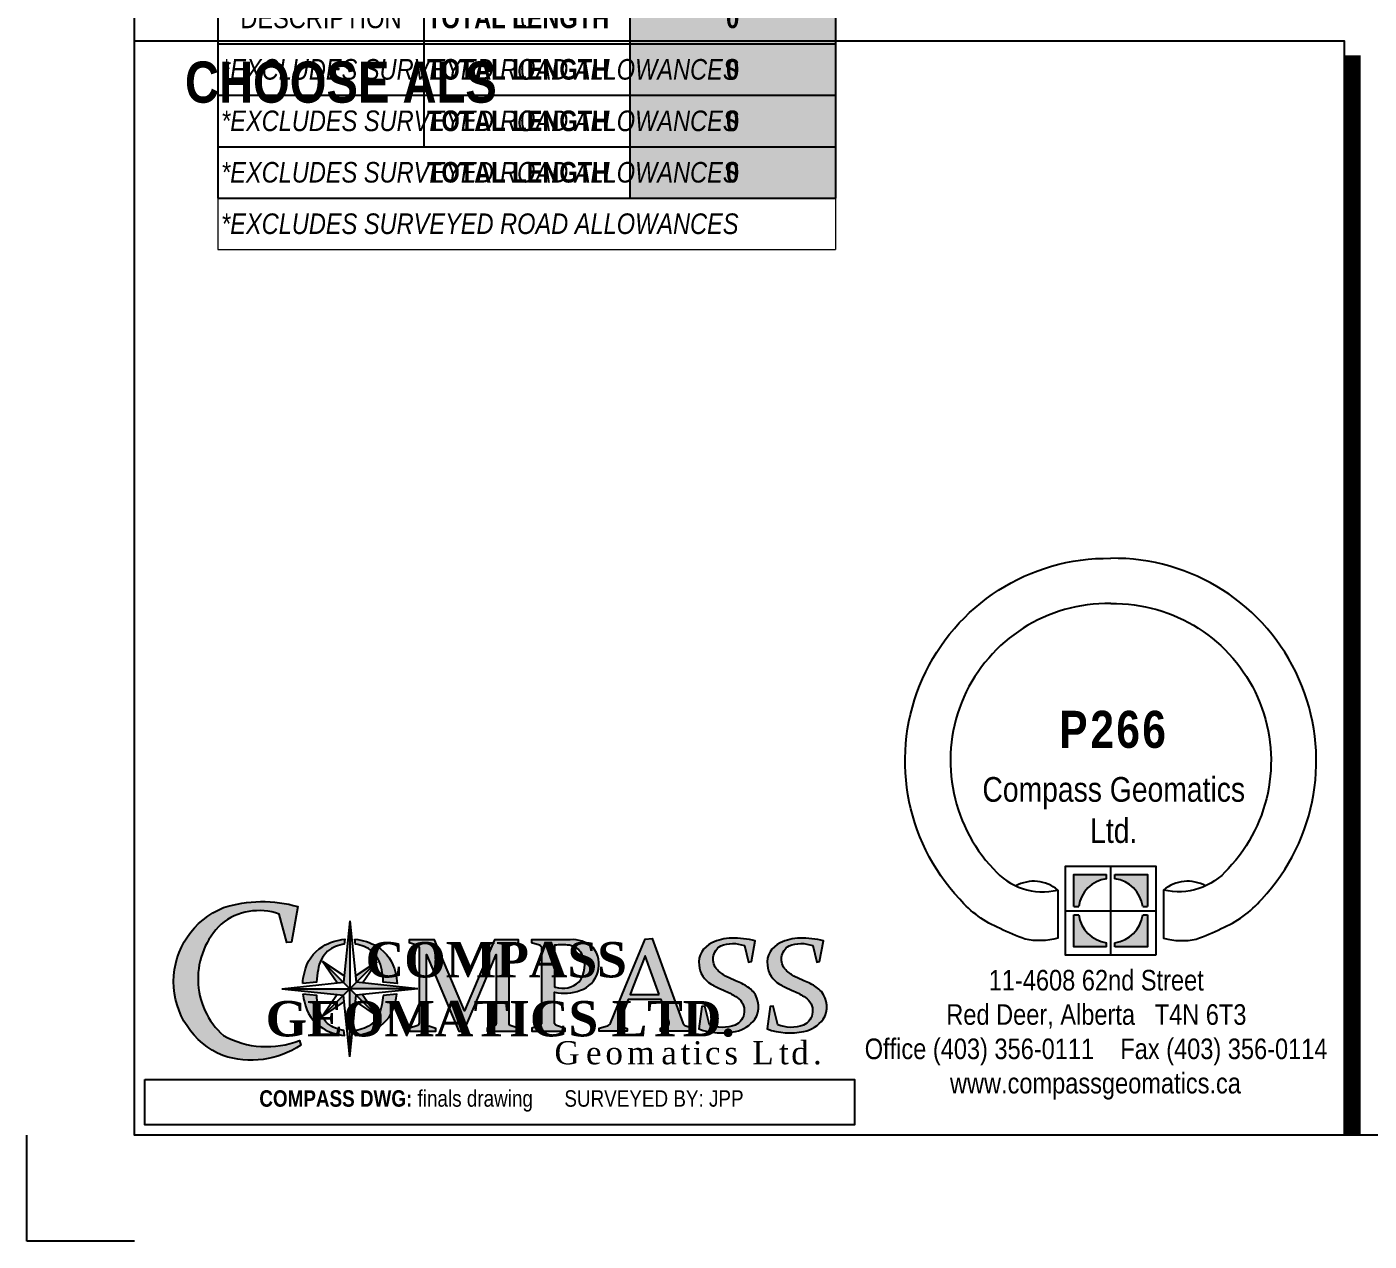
# Paper-space layout '1 of 5' of a CAD drawing. Extents: x -1122 to -42, y -10 to 1768.
# Drawn here: x -1122 to -470, y -10 to 580 of the extents above; entities that cross this region are included whole.
import ezdxf

# ---------------------------------------------------------------- set-up
doc = ezdxf.new("R2010")
doc.units = 0
doc.header["$LTSCALE"] = 5
doc.layers.get('Defpoints').update_dxf_attribs({"color": 9})
for name, color, linetype in [('CG-BORDER', 2, 'Continuous'), ('CG-LOGO', 7, 'Continuous'), ('CG-LOGO-T', 7, 'Continuous'), ('CG-NOTES', 7, 'Continuous'), ('S-1', 1, 'Continuous'), ('S-2', 2, 'Continuous')]:
    doc.layers.add(name, color=color, linetype=linetype)
doc.styles.add('100L', font='ARIALN.TTF', dxfattribs={"height": 11})
doc.styles.add('80', font='ARIALN.TTF', dxfattribs={"height": 10})
doc.styles.add('80CG', font='ARIALN.TTF', dxfattribs={"height": 10})
doc.styles.add('80L', font='ARIALN.TTF', dxfattribs={"height": 10})
doc.styles.add('BOLD', font='ARIALNB.TTF')

# ---------------------------------------------------------------- blocks, each defined once
blk = doc.blocks.new('*U363')
at = {"insert": (0, 0), "char_height": 20, "attachment_point": 1, "style": '80'}
blk.add_mtext_dynamic_manual_height_columns('{\\fArial Narrow|b1|i0|c0|p34;\\C2;CHOOSE ALS}', width=150.5547066848567, gutter_width=45, heights=[0], dxfattribs=at)
blk = doc.blocks.new('c_logo')
h = blk.add_hatch(color=256)
edge = h.paths.add_edge_path()
edge.add_arc((-141.8089468730341, -18.9137527942151), 62.9708570119018, 74.16606331242139, 107.5113401744521, ccw=False)
edge.add_line((-124.6273404999539, 41.66777273340642), (-127.7623322710215, 24.44524445400219))
edge.add_line((-127.7623322710214, 24.44524445400219), (-129.9305948524207, 24.25952652479239))
edge.add_line((-129.9305948524208, 24.25952652479282), (-133.7095658091392, 38.0026547924912))
edge.add_arc((-143.4949280717064, 10.54769984391072), 29.14666131546176, 70.38316173537258, 129.1598241253034)
edge.add_arc((-136.2077340152801, 6.598786887816459), 36.94546430244097, 134.0613010289029, 228.3205995268508)
edge.add_arc((-139.8395432490961, 16.82426458950146), 43.22716975444176, 241.0324741524257, 291.7343780988957)
edge.add_line((-123.8323415794838, -23.32990953583248), (-123.2532579984159, -25.71692193012922))
edge.add_arc((-147.2643032922891, 10.44430850187694), 43.40696813256002, 251.5178702026953, 303.5841475956417, ccw=False)
edge.add_arc((-146.142104267862, 5.152480626673252), 38.84072533910528, 112.1025592446124, 247.4698342886455, ccw=False)
at = {"linetype": 'Continuous'}
for points in [[(-99.39700652040665, 34.71345421383603), (-102.5353322334894, 4.854279603506199), (-99.39700652040626, 1.715953890422667)], [(-112.6715253228368, 14.99047269285455), (-105.6161651084483, 4.530471020202356), (-102.5353322334894, 4.854279603506199)], [(-86.12248771797567, 14.99047269285455), (-96.58248939062828, 7.935112478464247), (-96.25868080732401, 4.854279603506199)], [(-99.39700652040665, 1.71595389042352), (-132.3945068438201, 1.71595389042352), (-102.5353322334894, -1.422371822659158)], [(-96.25868080732401, 4.854279603506199), (-99.39700652040665, 1.71595389042352), (-66.39950619699334, 1.71595389042352)], [(-96.25868080732401, -1.422371822659158), (-99.39700652040665, 1.71595389042352), (-99.39700652040665, -31.28154643298961)], [(-102.2115236501855, -4.503204697617206), (-102.5353322334894, -1.422371822659158), (-112.6715253228377, -11.55856491200666)], [(-93.1778479323659, -1.098563239355314), (-96.25868080732442, -1.422371822659158), (-86.12248771797522, -11.55856491200921)]]:
    blk.add_hatch(color=14, dxfattribs=at).paths.add_polyline_path(points)
h = blk.add_hatch(color=256)
edge = h.paths.add_edge_path()
edge.add_arc((103.2767795989069, 50.79210388957449), 54.14188244395035, 243.1997032005055, 248.1344618700525)
edge.add_arc((69.87811550702122, -30.22056499854552), 33.49157174677647, 55.76473136307402, 66.723874593412, ccw=False)
edge.add_arc((84.54215770040594, -9.000821173706015), 7.700827927235223, -65.64780493678592, 57.14280774353489, ccw=False)
edge.add_arc((81.8276175667383, 0.6693944768710481), 17.69491736939631, 248.3428280516119, 289.44247052672847, ccw=False)
edge.add_line((75.29727051062581, -15.77641556813688), (73.08045851975169, -6.701136834603716))
edge.add_line((73.08045851975169, -6.701136834604143), (71.65025677699634, -6.879784547923008))
edge.add_line((71.65025677699634, -6.879784547923008), (70.14854328950821, -17.81299376212899))
edge.add_arc((81.23663443062458, 14.19038004987953), 33.86977561934618, 250.8905218201523, 281.4155414774213)
edge.add_arc((84.63175870726917, -3.128665093898064), 16.22167760136036, 281.7683286632087, 321.9947523172481)
edge.add_arc((87.27099664244282, -6.993338573668098), 11.84788654995973, 328.8789264098236, 398.3500034312464)
edge.add_arc((79.65961411014338, -17.5851383581255), 24.65074191265206, 46.70964202867931, 54.43017768423636)
edge.add_arc((79.65961411019282, -17.58513835807008), 24.65074191257824, 54.4301776842549, 70.30909194098133)
edge.add_arc((139.3547082119348, 119.5594075825985), 124.9883619642713, 243.6165751633001, 245.7228211776466, ccw=False)
edge.add_arc((89.49043782709612, 20.56901031969033), 14.16668255559051, 223.2297265209252, 246.37375808542248, ccw=False)
edge.add_arc((84.70702603746294, 16.09491403024122), 7.617021026083272, 121.27226692783799, 223.3530360130308, ccw=False)
edge.add_arc((86.60919235381033, 7.459770820680375), 16.23825572627472, 69.6826362373834, 111.1396533806963, ccw=False)
edge.add_line((92.24743735401137, 22.6877431856937), (94.27447698024298, 14.72671322018698))
edge.add_line((94.27447698024298, 14.72671322018698), (95.64154966584387, 14.9151403681094))
edge.add_line((95.64154966584387, 14.9151403681094), (97.57430694742015, 24.94886394015168))
edge.add_arc((87.24880380100772, -14.39743155427862), 40.67858139563823, 75.2956461111515, 91.68432224983955)
edge.add_arc((85.9634589457956, 5.555505087902191), 20.70826340517532, 89.7518440063165, 117.2210048192214)
edge.add_arc((80.52369494034383, 14.40760681878544), 10.3782342852511, 112.8656776775466, 186.9967471490949)
edge.add_arc((81.92974400426624, 14.16931069093635), 11.75186255713215, 185.0081504046308, 240.0685385104642)
edge.add_arc((103.2767795991806, 50.79210389017475), 54.14188244460953, 239.8289642661028, 243.1997032005333)
h = blk.add_hatch(color=256)
edge = h.paths.add_edge_path()
edge.add_arc((136.4648169051394, 50.79210389035894), 54.14188244481046, 243.1997032005447, 248.1344618700134)
edge.add_arc((103.0661528128989, -30.22056499854552), 33.49157174677647, 55.76473136307402, 66.723874593412, ccw=False)
edge.add_arc((117.7301950062845, -9.000821173706868), 7.700827927235477, -65.64780493677767, 57.1428077435437, ccw=False)
edge.add_arc((115.0156548726169, 0.6693944768736059), 17.69491736939901, 248.3428280516124, 289.4424705267283, ccw=False)
edge.add_line((108.4853078165035, -15.77641556813688), (106.2684958256294, -6.701136834603716))
edge.add_line((106.2684958256294, -6.701136834604143), (104.8382940828741, -6.879784547923008))
edge.add_line((104.8382940828741, -6.879784547923008), (103.3365805953876, -17.81299376212899))
edge.add_arc((114.4246717365031, 14.19038004987612), 33.86977561934268, 250.8905218201519, 281.4155414774211)
edge.add_arc((117.8197960131477, -3.128665093895506), 16.22167760136268, 281.7683286632039, 321.9947523172428)
edge.add_arc((120.4590339483205, -6.993338573668949), 11.84788654996053, 328.8789264098331, 398.3500034312512)
edge.add_arc((112.8476514163681, -17.58513835770344), 24.65074191210689, 46.70964202859376, 54.43017768432181)
edge.add_arc((112.8476514160714, -17.58513835806411), 24.65074191257289, 54.43017768424846, 70.3090919409748)
edge.add_arc((172.5427455178142, 119.5594075825985), 124.9883619642713, 243.6165751633001, 245.7228211776466, ccw=False)
edge.add_arc((122.6784751329755, 20.56901031969033), 14.16668255559051, 223.2297265209252, 246.37375808542248, ccw=False)
edge.add_arc((117.8950633433423, 16.09491403024122), 7.617021026083272, 121.27226692783799, 223.3530360130308, ccw=False)
edge.add_arc((119.7972296596889, 7.459770820682081), 16.23825572627243, 69.68263623738358, 111.13965338069619, ccw=False)
edge.add_line((125.4354746598891, 22.6877431856937), (127.4625142861224, 14.72671322018698))
edge.add_line((127.4625142861224, 14.72671322018698), (128.8295869717233, 14.9151403681094))
edge.add_line((128.8295869717233, 14.9151403681094), (130.7623442532996, 24.94886394015168))
edge.add_arc((120.4368411068872, -14.39743155427862), 40.67858139563823, 75.2956461111515, 91.68432224983955)
edge.add_arc((119.1514962516742, 5.555505087898779), 20.70826340517873, 89.75184400631422, 117.2210048192192)
edge.add_arc((113.7117322462215, 14.40760681878544), 10.3782342852511, 112.8656776775466, 186.9967471490949)
edge.add_arc((115.117781310144, 14.16931069093635), 11.75186255713215, 185.0081504046308, 240.0685385104642)
edge.add_arc((136.4648169050584, 50.79210389017475), 54.14188244460953, 239.8289642661028, 243.1997032005333)
h = blk.add_hatch(color=256)
edge = h.paths.add_edge_path()
edge.add_arc((-89.03258730196795, 1.761478918800776), 33.35754330323901, 166.6682479576001, 175.6600605426517, ccw=False)
edge.add_arc((-102.282851818293, 5.613525035215332), 19.58837538490235, 121.65313960918729, 168.6953159440978, ccw=False)
edge.add_arc((-99.63140272901852, 0.8843975218451305), 25.00642618681784, 95.07361844220702, 121.13826820860791, ccw=False)
edge.add_line((-101.8428626652736, 25.79284579922898), (-102.1014743410904, 23.33232006338946))
edge.add_arc((-99.88857556712072, 6.395869178267901), 17.0804065984382, 97.44403620958587, 127.0912041308551)
edge.add_arc((-98.65365477405885, 8.369213005512393), 16.39600299650218, 134.7147770179336, 171.0441872735511)
edge.add_arc((-73.7978188470762, 3.176543310063095), 41.77617592153, 169.3158574498322, 177.503436806794)
edge.add_line((-115.5343423360638, 4.996291006809486), (-122.2944820347567, 4.28577169348955))
h = blk.add_hatch(color=256)
edge = h.paths.add_edge_path()
edge.add_arc((-99.09630943821298, 0.8843975218451305), 25.00642618681791, 58.86173179139212, 85.0802867408845, ccw=False)
edge.add_arc((-96.4448603489384, 5.613525035215332), 19.58837538490228, 11.304684055902214, 58.346860390812594, ccw=False)
edge.add_arc((-109.6951248652656, 1.76147891879907), 33.35754330324143, 4.327839473354686, 13.331752042401888, ccw=False)
edge.add_line((-76.43269778254148, 4.278747238641358), (-83.19306519072467, 4.989290485193009))
edge.add_arc((-124.9298933201556, 3.176543310064801), 41.77617592152969, 2.486952932341365, 10.68414255016545)
edge.add_arc((-100.074057393173, 8.369213005512393), 16.39600299650216, 8.955812726448892, 45.28522298206638)
edge.add_arc((-98.83913660011068, 6.395869178270459), 17.08040659843566, 52.90879586913996, 82.78327462733122)
edge.add_line((-96.69344742814769, 23.34096603680763), (-96.95176528245213, 25.79869624769216))
h = blk.add_hatch(color=256)
edge = h.paths.add_edge_path()
edge.add_line((-48.59432778723555, 2.465953890423691), (-58.3451783960329, 25.55588327584942))
edge.add_line((-58.3451783960329, 25.55588327584985), (-70.58449483210575, 25.55588327584985))
edge.add_line((-70.58449483210575, 25.55588327584985), (-70.58449483210575, 24.22734889456294))
edge.add_line((-70.58449483210575, 24.22734889456251), (-66.79581749715771, 23.04118853763398))
edge.add_arc((-67.24398675071483, 21.60970527885468), 1.499999999999768, -1.6427748050773516e-11, 72.615688045343, ccw=False)
edge.add_line((-65.7439867507149, 21.60970527885468), (-65.7439867507149, 2.465953890424117))
edge.add_line((-65.7439867507149, 2.465953890423691), (-65.7439867507149, -14.89141098138461))
edge.add_arc((-67.24398675071483, -14.89141098138418), 1.499999999999914, -73.4239949790367, 0, ccw=False)
edge.add_line((-66.81605624303097, -16.32907418276147), (-70.46272702796341, -17.41453124868471))
edge.add_line((-70.46272702796341, -17.41453124868428), (-70.46272702796341, -18.8858520004284))
edge.add_line((-70.46272702796341, -18.88585200042882), (-57.59664376603154, -18.88585200042882))
edge.add_line((-57.59664376603154, -18.88585200042882), (-57.59664376603154, -17.50490818183223))
edge.add_line((-57.59664376603154, -17.50490818183181), (-61.07786582783007, -16.40491532212564))
edge.add_arc((-60.62592236233695, -14.97461916258487), 1.500000000000069, 180, 252.4645608912655, ccw=False)
edge.add_line((-62.12592236233684, -14.97461916258487), (-62.12592236233684, 2.465953890423693))
edge.add_line((-62.12592236233684, 2.465953890423691), (-62.12592236233684, 18.40336857929315))
edge.add_line((-62.12592236233684, 18.40336857929315), (-46.37872742198021, -18.88585200042882))
edge.add_line((-46.37872742198021, -18.88585200042882), (-44.060751084324, -18.88585200042882))
edge.add_line((-44.060751084324, -18.88585200042882), (-35.02860911452456, 2.465953890423691))
edge.add_line((-35.02860911452456, 2.465953890423691), (-28.32454957899327, 18.31421871642035))
edge.add_line((-28.32454957899324, 18.31421871642078), (-28.32454957899324, 2.465953890424117))
edge.add_line((-28.32454957899324, 2.465953890423691), (-28.32454957899324, -15.00522111560727))
edge.add_arc((-29.82454957899319, -15.00522111560684), 1.499999999999914, -73.4239949790367, 0, ccw=False)
edge.add_line((-29.39661907130938, -16.44288431698413), (-32.66093655593278, -17.41453124868471))
edge.add_line((-32.66093655593278, -17.41453124868428), (-32.66093655593278, -18.8858520004284))
edge.add_line((-32.66093655593278, -18.88585200042882), (-17.25283311256658, -18.88585200042882))
edge.add_line((-17.25283311256658, -18.88585200042882), (-17.25283311256615, -17.50490818183266))
edge.add_line((-17.25283311256612, -17.50490818183266), (-21.00098821903495, -16.32057010141153))
edge.add_arc((-20.54904475354147, -14.89027394187076), 1.499999999999791, 179.9999999999837, 252.4645608912451, ccw=False)
edge.add_line((-22.04904475354135, -14.8902739418699), (-22.04904475354135, 2.465953890424117))
edge.add_line((-22.04904475354135, 2.465953890423691), (-22.04904475354135, 21.67159829839704))
edge.add_arc((-20.54904475354147, 21.67159829839704), 1.499999999999914, 107.38431195463659, 180, ccw=False)
edge.add_line((-20.99721400709808, 23.10308155717678), (-17.40622721117629, 24.22734889456208))
edge.add_line((-17.40622721117631, 24.22734889456251), (-17.40622721117631, 25.55588327584985))
edge.add_line((-17.40622721117631, 25.55588327584985), (-29.0744749244385, 25.55588327584985))
edge.add_line((-29.0744749244385, 25.55588327584985), (-38.84186983931795, 2.465953890424117))
edge.add_line((-38.84186983931795, 2.465953890423691), (-43.72223206513979, -9.071126380371908))
edge.add_line((-43.72223206513979, -9.07112638037148), (-48.59432778723555, 2.465953890424116))
h = blk.add_hatch(color=256)
h.paths.add_polyline_path([(7.558605911599328, 25.55588327580295), (-11.0900939240538, 25.55588327584985), (-11.0900939240538, 24.23823740247542), (-7.331067049742272, 23.04512976490088, -0.3268053015718586), (-6.284854817625614, 21.61541767440156), (-6.284854817625614, -14.87691821425102, -0.3318029921495306), (-7.356924309941746, -16.31458141562831), (-11.0522845844514, -17.41453124868428), (-11.0522845844514, -18.88585200042882), (5.268716431381562, -18.88585200042882), (5.268716431381562, -17.50490818183181), (1.048056534506827, -16.17126853822554, -0.3271622047264688), (0, -14.74097237868392), (0, 0, 0.1356933777422112), (12.60967397599177, 0.96595389042335, 0.5183064180288013), (18.75064309159302, 21.82977656885754, 0.2017979932081777)])
h.paths.add_polyline_path([(-2.9559e-12, 22.87025782613199, -0.0590895165284061), (7.310833558562876, 22.83251037596159, -0.2364589739569613), (13.29942082717241, 18.67631952347039, -0.297964476037825), (11.93665314891905, 5.05088252759009, -0.2699589374071311), (0.5050838495090489, 2.465953890423691, -0.0114553398463553), (0, 2.637759163995383)], flags=16)
h = blk.add_hatch(color=256)
h.paths.add_polyline_path([(47.38917094694261, 26.0747598103805), (44.09159214972521, 25.78730539760245), (34.3912354473689, 2.465953890423691), (27.14499143913247, -14.95528213296978, -0.2255406639426936), (25.70943089207037, -16.2476731878462), (21.78928763241675, -17.41453124868428), (21.78928763241675, -18.88585200042882), (34.65537089434906, -18.88585200042882), (35.29094081245194, -18.88585200042882), (35.29094081245194, -17.50490818183181), (32.38417490251368, -16.58643136851424, -0.4344595725520308), (31.44017973504208, -14.60717680162503), (35.78369310047083, -3.562117597796826), (51.75874954248133, -3.562117597796826), (55.68821559868059, -14.51736951929149, -0.4304407640583161), (54.70422347154215, -16.46146580931571), (51.50233184175465, -17.41453124868428), (51.50233184175465, -18.88585200042882), (67.82260334315129, -18.88585200042882), (67.82260334315129, -17.50490818183181), (63.85597222351737, -16.2515362821864, -0.2322908187213714), (62.42167012279868, -14.88135850157476), (56.05452719070274, 2.465953890423691)])
h.paths.add_polyline_path([(44.13845153114311, 17.6830804105603), (49.59658088884783, 2.465953890423691), (50.8649298477626, -1.070170908860745), (36.76366102545717, -1.070170908860745), (38.15425613627315, 2.465953890423691)], flags=16)
h = blk.add_hatch(color=256)
edge = h.paths.add_edge_path()
edge.add_arc((-89.03258730196625, 3.033451240814599), 33.35754330324121, 186.7163847331005, 193.3317520424035)
edge.add_arc((-102.282851818293, -0.818594875602514), 19.58837538490235, 191.3046840559022, 238.3468603908127)
edge.add_arc((-99.63140272901852, 3.910532637767687), 25.00642618681748, 238.8617317913916, 264.5935532892519)
edge.add_line((-101.9875164489492, -20.98464920080318), (-102.2467961657503, -18.51776747957444))
edge.add_arc((-99.88857556712117, -1.600939018655935), 17.08040659843774, 232.9087958691452, 262.0640601260245, ccw=False)
edge.add_arc((-98.65365477405885, -3.574282845900426), 16.39600299650218, 188.9558127264489, 225.2852229820664, ccw=False)
edge.add_arc((-73.7978188470762, 1.618386849547164), 41.77617592152969, 184.3813010995072, 190.6841425501655, ccw=False)
edge.add_line((-115.4519137933353, -1.573046814910128), (-122.1612059543069, -0.8678717931569224))
h = blk.add_hatch(color=256)
edge = h.paths.add_edge_path()
edge.add_arc((-124.9298933201556, 1.618386849547164), 41.77617592152969, 349.31585744983454, 355.62836183744616, ccw=False)
edge.add_arc((-100.074057393173, -3.574282845900426), 16.39600299650216, 314.7147770179336, 351.0441872735511, ccw=False)
edge.add_arc((-98.83913660011031, -1.600939018657641), 17.08040659843609, 277.7081575009974, 307.0912041308572, ccw=False)
edge.add_line((-96.54818819791672, -18.52700899920506), (-96.8071530843663, -20.99089530972989))
edge.add_arc((-99.09630943821298, 3.910532637767687), 25.00642618681787, 275.252365049833, 301.1382682086079)
edge.add_arc((-96.4448603489384, -0.818594875602514), 19.58837538490228, 301.6531396091874, 348.6953159440978)
edge.add_arc((-109.6951248652635, 3.033451240812894), 33.35754330323906, 346.6682479575994, 353.2958180056096)
edge.add_line((-76.56567606842867, -0.8608160388388341), (-83.27526073078387, -1.566021803725732))
at = {"color": 14, "linetype": 'Continuous'}
for p, q in [((-99.39700652040665, 34.71345421383603), (-102.5353322334894, 4.854279603506199)), ((-99.39700652040665, 34.71345421383603), (-99.39700652040665, 1.71595389042352)), ((-99.39700652040665, 34.71345421383603), (-96.25868080732401, 4.854279603506199)), ((-99.39700652040665, 1.71595389042352), (-112.6715253228373, 14.99047269285455)), ((-105.6161651084483, 4.530471020202356), (-112.6715253228373, 14.99047269285455)), ((-102.2115236501855, 7.935112478464247), (-112.6715253228377, 14.9904726928554)), ((-99.39700652040665, 1.71595389042352), (-86.12248771797567, 14.99047269285455)), ((-96.58248939062788, 7.9351124784651), (-86.12248771797567, 14.99047269285455)), ((-93.1778479323659, 4.530471020202356), (-86.12248771797476, 14.99047269285455)), ((-132.3945068438191, 1.71595389042352), (-102.5353322334894, 4.854279603506199)), ((-132.3945068438191, 1.71595389042352), (-102.5353322334894, -1.422371822659158)), ((-132.3945068438191, 1.71595389042352), (-99.39700652040665, 1.71595389042352)), ((-99.39700652040665, 1.71595389042352), (-112.6715253228377, -11.55856491200666)), ((-66.39950619699414, 1.71595389042352), (-99.39700652040665, 1.71595389042352)), ((-99.39700652040665, 1.71595389042352), (-86.12248771797647, -11.55856491200751)), ((-99.39700652040665, -31.28154643298876), (-99.39700652040665, 1.71595389042352)), ((-66.39950619699414, 1.71595389042352), (-96.25868080732401, 4.854279603506199)), ((-66.39950619699414, 1.71595389042352), (-96.25868080732401, -1.422371822659158)), ((-105.6161651084474, -1.098563239355314), (-112.6715253228385, -11.55856491200751)), ((-102.2115236501855, -4.503204697617206), (-112.6715253228377, -11.55856491200666)), ((-99.39700652040665, -31.28154643298876), (-102.5353322334894, -1.422371822659158)), ((-99.39700652040665, -31.28154643298876), (-96.25868080732401, -1.422371822659158)), ((-96.58248939062788, -4.503204697617206), (-86.12248771797567, -11.55856491200751)), ((-93.1778479323659, -1.098563239355314), (-86.12248771797647, -11.55856491200751))]:
    blk.add_line(p, q, dxfattribs=at)
at = {"flags": 128}
for points in [[(-160.7565349658962, 41.13887194672827, -0.1465316635519426), (-124.6273404999539, 41.66777273340642), (-127.7623322710214, 24.44524445400219), (-129.9305948524208, 24.25952652479282), (-133.7095658091392, 38.00265479249077, 0.262236253853619), (-161.9006295055909, 33.14765605105777, 0.4361583459313366), (-160.7750591626988, -20.99494188565586, 0.2249100134713672), (-123.8323415794838, -23.32990953583248), (-123.2532579984159, -25.71692193012945, -0.2311728149990325), (-161.0246969773236, -30.72383996382365, -0.6704991385389805)], [(78.86517045829282, 2.465953890423691, 0.0215352748419046), (83.1127374543313, 0.5451652866474888, -0.0478547634156371), (88.72021869835623, -2.531929687347087, -0.5937011507081261), (87.7175513872628, -16.0164911843583, -0.1812784818539605), (75.29727051062581, -15.77641556813688), (73.08045851975169, -6.701136834604143), (71.65025677699634, -6.879784547923008), (70.14854328950821, -17.81299376212899, 0.1339837407111155), (87.94024987521584, -19.00936754668947, 0.1773458349477705), (97.41370033663358, -13.11689778972578, 0.3127633352499202), (96.56252602891176, 0.357844825017537, 0.0336999406326081), (93.99881828904928, 2.465953890423691, 0.0693959118469853), (87.96557948390944, 5.624127378940215, -0.0091904906973563), (83.8128749915852, 7.589789430911651, -0.1013295738839718), (79.16840352671204, 10.86589213363396, -0.4774082049766599), (80.75298880032437, 22.6052595540304, -0.1828895226108778), (92.24743735401137, 22.6877431856937), (94.27447698024298, 14.72671322018698), (95.64154966584387, 14.9151403681094), (97.57430694742015, 24.94886394015168, 0.0716312279287952), (86.0531490357106, 26.26357426264406, 0.1204340827751572), (76.49100310935968, 23.97030222729256, 0.335231366074417), (70.2227466504961, 13.14340303400826, 0.2449777313078915), (76.06599137727233, 3.984877535814348, 0.0147086837386544)], [(112.0532077641705, 2.465953890423691, 0.0215352748415622), (116.300774760209, 0.5451652866474888, -0.0478547634156371), (121.908256004234, -2.531929687347087, -0.5937011507081261), (120.9055886931422, -16.0164911843583, -0.1812784818539605), (108.4853078165035, -15.77641556813688), (106.2684958256294, -6.701136834604143), (104.8382940828741, -6.879784547923008), (103.3365805953876, -17.81299376212899, 0.1339837407111155), (121.1282871810936, -19.00936754668947, 0.1773458349477705), (130.601737642513, -13.11689778972578, 0.3127633352499202), (129.7505633347895, 0.357844825017537, 0.0336999406333551), (127.186855594927, 2.465953890423691, 0.0693959118469853), (121.1536167897889, 5.624127378940215, -0.0091904906973563), (117.0009122974646, 7.589789430911651, -0.1013295738839718), (112.3564408325915, 10.86589213363396, -0.4774082049766599), (113.9410261062038, 22.6052595540304, -0.1828895226108778), (125.4354746598891, 22.6877431856937), (127.4625142861224, 14.72671322018698), (128.8295869717233, 14.9151403681094), (130.7623442532996, 24.94886394015168, 0.0716312279287952), (119.24118634159, 26.26357426264406, 0.1204340827751572), (109.6790404152374, 23.97030222729256, 0.335231366074417), (103.4107839563738, 13.14340303400826, 0.2449777313078915), (109.25402868315, 3.984877535814348, 0.0147086837386544)], [(-122.2944820347567, 4.28577169348955, -0.0392543275727502), (-121.4911860069197, 9.453362000228651, -0.2081922973132762), (-112.562353736617, 22.28794528093999, -0.1142213671876321), (-101.8428626652736, 25.79284579922898), (-102.1014743410904, 23.33232006338903, 0.1300866098046953), (-110.1895217705453, 20.02050850861821, 0.159858156381974), (-114.8497690352205, 10.92162306283199, 0.0357402605347716), (-115.5343423360638, 4.996291006809486)], [(-96.95176528245213, 25.79869624769259, -0.114901718755816), (-86.16535843061442, 22.28794528093999, -0.2081922973132762), (-77.2365261603117, 9.453362000228651, -0.0393072051761171), (-76.43269778254148, 4.278747238641358), (-83.19306519072467, 4.989290485193009, 0.0357822468346067), (-83.87794313201141, 10.92162306283199, 0.159858156381974), (-88.53819039668663, 20.02050850861821, 0.1310953551998746), (-96.69344742814769, 23.34096603680763)], [(-48.59432778723555, 2.465953890423691), (-58.3451783960329, 25.55588327584985), (-70.58449483210575, 25.55588327584985), (-70.58449483210575, 24.22734889456251), (-66.79581749715777, 23.04118853763441, -0.3278923596880715), (-65.7439867507149, 21.60970527885468), (-65.7439867507149, 2.465953890423691), (-65.7439867507149, -14.89141098138418, -0.3318029921495235), (-66.81605624303097, -16.32907418276147), (-70.46272702796341, -17.41453124868428), (-70.46272702796341, -18.88585200042882), (-57.59664376603154, -18.88585200042882), (-57.59664376603154, -17.50490818183181), (-61.07786582783001, -16.40491532212564, -0.3271622047264857), (-62.12592236233684, -14.97461916258487), (-62.12592236233684, 2.465953890423691), (-62.12592236233684, 18.40336857929315), (-46.37872742198021, -18.88585200042882), (-44.060751084324, -18.88585200042882), (-35.02860911452456, 2.465953890423691), (-28.32454957899324, 18.31421871642078), (-28.32454957899324, 2.465953890423691), (-28.32454957899324, -15.00522111560684, -0.3318029921495267), (-29.39661907130938, -16.44288431698413), (-32.66093655593278, -17.41453124868428), (-32.66093655593278, -18.88585200042882), (-17.25283311256658, -18.88585200042882), (-17.25283311256612, -17.50490818183266), (-21.00098821903498, -16.32057010141153, -0.3271622047264687), (-22.04904475354135, -14.8902739418699), (-22.04904475354135, 2.465953890423691), (-22.04904475354135, 21.67159829839704, -0.3278923596880931), (-20.99721400709808, 23.10308155717678), (-17.40622721117631, 24.22734889456251), (-17.40622721117631, 25.55588327584985), (-29.0744749244385, 25.55588327584985), (-38.84186983931795, 2.465953890423691), (-43.72223206513979, -9.07112638037148)], [(-122.1612059543069, -0.867871793156496, 0.0288730045137184), (-121.4911860069197, -4.658431840615833, 0.2081922973132762), (-112.562353736617, -17.49301512132717, 0.1127504262219082), (-101.9875164489492, -20.98464920080318), (-102.2467961657503, -18.51776747957444, -0.127904559662518), (-110.1895217705453, -15.22557834900539, -0.159858156381974), (-114.8497690352205, -6.126692903219179, -0.0275082692849269), (-115.4519137933353, -1.573046814910128)], [(-83.27526073078387, -1.566021803725732, -0.0275504637547838), (-83.87794313201141, -6.126692903219179, -0.159858156381974), (-88.53819039668663, -15.22557834900539, -0.1289148361092237), (-96.54818819791672, -18.52700899920506), (-96.8071530843663, -20.99089530972947, 0.1134313328372924), (-86.16535843061442, -17.49301512132717, 0.2081922973132762), (-77.2365261603117, -4.658431840615833, 0.028926293475034), (-76.56567606842867, -0.8608160388388341)]]:
    blk.add_lwpolyline(points, format="xyb", close=True, dxfattribs=at)
for points in [[(-11.05228458445094, -18.88585200042882), (5.268716431381562, -18.88585200042882), (5.268716431381562, -17.50490818183181), (1.048056534506827, -16.17126853822554, -0.3271622047264687), (0, -14.74097237868392), (0, 0, 0.1356933777422112), (12.60967397599177, 0.96595389042335, 0.5183064180288013), (18.75064309159302, 21.82977656885754, 0.2017979932081777), (7.558605911599328, 25.55588327580295), (-11.0900939240538, 25.55588327584985), (-11.0900939240538, 24.23823740247542), (-7.331067049742272, 23.04512976490088, -0.3268053015718586), (-6.284854817625614, 21.61541767440156), (-6.284854817625614, -14.87691821425102, -0.3318029921495306), (-7.356924309941746, -16.31458141562831), (-11.0522845844514, -17.41453124868428), (-11.0522845844514, -18.88585200042882), (1.813798677480519, -18.88585200042882)], [(0.5050838495090489, 2.465953890423691, 0.2699589374070768), (11.93665314891734, 5.050882527588385, 0.2979644760379353), (13.2994208271707, 18.67631952347295, 0.2364589739566874), (7.310833558567992, 22.83251037596074, 0.0590895165284477), (-2.9559e-12, 22.87025782613199), (0, 2.637759163995383, 0.0114553398463553), (0.5050838495090489, 2.465953890423691, 0.0114553398463553)], [(34.65537089434906, -18.88585200042882), (21.78928763241675, -18.88585200042882), (21.78928763241675, -17.41453124868428), (25.70943089207037, -16.2476731878462, 0.2255406639426937), (27.14499143913247, -14.95528213296978), (34.3912354473689, 2.465953890423691), (44.09159214972521, 25.78730539760245), (47.38917094694261, 26.0747598103805), (56.05452719070274, 2.465953890423691), (62.42167012279868, -14.88135850157476, 0.2322908187213713), (63.85597222351737, -16.2515362821864), (67.82260334315129, -17.50490818183181), (67.82260334315129, -18.88585200042882), (51.50233184175465, -18.88585200042882), (51.50233184175465, -17.41453124868428), (54.70422347154215, -16.46146580931571, 0.4304407640583159), (55.68821559868059, -14.51736951929149), (51.75874954248133, -3.562117597796826), (35.78369310047083, -3.562117597796826), (31.44017973504208, -14.60717680162503, 0.4344595725520306), (32.38417490251368, -16.58643136851424), (35.29094081245194, -17.50490818183181), (35.29094081245194, -18.88585200042882), (21.78928763241675, -18.88585200042882)]]:
    blk.add_lwpolyline(points, format="xyb", dxfattribs=at)
blk.add_lwpolyline([(50.8649298477626, -1.070170908860745), (49.59658088884783, 2.465953890423691), (44.13845153114311, 17.6830804105603), (38.15425613627315, 2.465953890423691), (36.76366102545717, -1.070170908860745)], close=True, dxfattribs=at)
at = {"insert": (-0.0031017396150617, -23.72022075553758), "char_height": 11.25, "width": 132.4162787179055, "attachment_point": 1, "style": '80CG'}
blk.add_mtext('{\\fBook Antiqua|b0|i0|c0|p18;\\T1.25;Geomatics Ltd.}', dxfattribs=at)
blk = doc.blocks.new('STAMP')
at = {"linetype": 'Continuous'}
h = blk.add_hatch(color=256, dxfattribs=at)
h.dxf.hatch_style = 1
h.paths.add_polyline_path([(-3.474913944171134, -57.26361503566338), (-3.474913944170905, -55.20986657456839), (-19.41405239776952, -55.20986657456839), (-19.41405239776952, -70.80815254819774), (-17.01945145670529, -70.80815254819774, -0.3410945359143284)])
h.paths.add_polyline_path([(14.06962356836348, -70.80815254819774), (16.46422450942771, -70.80815254819774), (16.46422450942771, -55.20986657456839), (0.5250860558290924, -55.20986657456839), (0.5250860558290924, -57.26361503566335, -0.3410945359143326)])
h.paths.add_polyline_path([(0.5250860558293198, -88.3526900607321), (0.5250860558290924, -90.40643852182708), (16.46422450942771, -90.40643852182708), (16.4642245094277, -74.80815254819774), (14.06962356836347, -74.80815254819774, -0.3410945359143284)])
h.paths.add_polyline_path([(-17.01945145670529, -74.80815254819774), (-19.41405239776952, -74.80815254819774), (-19.41405239776952, -90.40643852182708), (-3.474913944170907, -90.40643852182708), (-3.474913944170907, -88.35269006073212, -0.3410945359143325)])
for p, q in [((-1.474913944170907, -94.40643852182708), (-1.474913944170907, -51.20986657456839)), ((-3.474913944171134, -57.26361503566336), (-3.474913944170907, -55.20986657456839)), ((0.5250860558290924, -57.26361503566335), (0.5250860558290924, -55.20986657456839)), ((-19.41405239776952, -70.80815254819774), (-17.01945145670527, -70.80815254819774)), ((14.06962356836345, -70.80815254819774), (16.46422450942771, -70.80815254819774)), ((-23.41405239776952, -72.80815254819777), (20.46422450942771, -72.80815254819777)), ((-19.41405239776952, -74.80815254819774), (-17.01945145670527, -74.80815254819774)), ((14.06962356836345, -74.80815254819774), (16.46422450942771, -74.80815254819774)), ((-3.474913944170907, -90.40643852182708), (-3.474913944170907, -88.35269006073212)), ((0.5250860558290924, -90.40643852182708), (0.5250860558293198, -88.3526900607321))]:
    blk.add_line(p, q, dxfattribs=at)
at = {"linetype": 'Continuous', "flags": 128}
for points in [[(-1.474913944170907, 76.38759399020657, 0.6651530461622324), (-58.44882095227614, -52.50811037968057, 0.2846689843769764), (-27.19244998634179, -62.75452353732814), (-27.19244998634179, -86.19169118071663, -0.121433820963242), (-43.02731541576133, -86.57220866338844, -0.0341192892311111), (-55.1423628068086, -81.48985425836739, -0.1158463122245812), (-74.83892250053155, -67.19284602761937, -0.6614144384487874), (-1.474913944170907, 98.39077756735665, 0.6614144384487874)], [(-1.474913944170907, 76.38759399020657, -0.6651530461622324), (55.49899306393434, -52.50811037968057, -0.2846689843769764), (24.24262209799997, -62.75452353732814), (24.24262209799997, -86.19169118071663, 0.121433820963242), (40.07748752741952, -86.57220866338844, 0.0341192892311111), (52.19253491846678, -81.48985425836739, 0.1158463122245812), (71.88909461218975, -67.19284602761937, 0.6614144384487874), (-1.474913944170907, 98.39077756735665, -0.6614144384487874)]]:
    blk.add_lwpolyline(points, format="xyb", dxfattribs=at)
at = {"linetype": 'Continuous'}
blk.add_lwpolyline([(20.46422450942771, -94.40643852182708), (-23.41405239776952, -94.40643852182708), (-23.41405239776952, -51.20986657456839), (20.46422450942771, -51.20986657456839)], close=True, dxfattribs=at)
for points in [[(-19.41405239776952, -70.80815254819774), (-19.41405239776952, -55.20986657456839), (-3.474913944170907, -55.20986657456839)], [(0.5250860558290924, -55.20986657456839), (16.46422450942771, -55.20986657456839), (16.46422450942771, -70.80815254819774)], [(-3.474913944170907, -90.40643852182708), (-19.41405239776952, -90.40643852182708), (-19.41405239776952, -74.80815254819774)], [(16.46422450942771, -74.80815254819774), (16.46422450942771, -90.40643852182708), (0.5250860558290924, -90.40643852182708)]]:
    blk.add_lwpolyline(points, dxfattribs=at)
for centre, radius, start, end in [((-38.81261427545189, -76.49379100363487), 17.99432378881252, 49.77669387411148, 119.181765311742), ((-1.474913944170907, -72.80815254819774), 15.6726719635992, 97.33154317199086, 172.6684568280127), ((-1.474913944170907, -72.80815254819774), 15.6726719635992, 7.331543171987209, 82.66845682800914), ((35.86278638711008, -76.49379100363487), 17.99432378881252, 60.81823468827327, 130.2233061258885), ((-1.474913944170907, -72.80815254819774), 15.6726719635992, 187.3315431719872, 262.6684568280091), ((-1.474913944170907, -72.80815254819774), 15.6726719635992, 277.3315431719908, 352.6684568280128)]:
    blk.add_arc(centre, radius, start, end, dxfattribs=at)
at = {"linetype": 'Continuous', "attachment_point": 5, "style": '80CG'}
for s, width, insert, char_height in [('{\\fArial Narrow|b1|i0|c0|p34;\\T1.1;P266}', 51.54016400973313, (7.993605777301127e-15, 15.17804196665921), 18), ('Compass Geomatics\\PLtd.', 127.1841200545703, (5.551115123125783e-15, -23.95616562509557), 12)]:
    blk.add_mtext_dynamic_manual_height_columns(s, width=width, gutter_width=45, heights=[0], dxfattribs=dict(at, insert=insert, char_height=char_height))
blk = doc.blocks.new('wsborder')
at = {"layer": 'Defpoints'}
for p, q in [((-5.1887327572e-06, 3.6986790803e-06), (-5.1887327572e-06, 51.50000476041713)), ((52.24999406778079, 3.6986790803e-06), (-5.1887327572e-06, 3.6986790803e-06))]:
    blk.add_line(p, q, dxfattribs=at)
at = {"layer": 'S-1'}
blk.add_line((-5.1887327572e-06, 1.5752020772e-06), (-5.1887327572e-06, 1.5752020772e-06), dxfattribs=at)
at = {"layer": 'S-2'}
blk.add_lwpolyline([(1027.249994066885, 51.50000476041713), (52.24999406778079, 51.50000476041713), (52.24999406778079, 1726.500004758894), (1027.249994066885, 1726.500004758894)], close=True, dxfattribs=at)
at = {"style": '80', "flags": 1}
blk.add_attdef('PAGENUMBER', (52.24999406778079, 51.50000476041713), '', height=10, rotation=90, dxfattribs=at)
blk = doc.blocks.new('*T312')
at = {"layer": 'CG-NOTES', "color": 0, "linetype": 'ByBlock', "lineweight": -2, "transparency": 16777216}
for p, q in [((0, 0), (300, 0)), ((0, 0), (0, -25)), ((100, 0), (100, -25)), ((200, 0), (200, -25)), ((300, 0), (300, -25)), ((0, -25), (300, -25))]:
    blk.add_line(p, q, dxfattribs=at)
at = {"layer": 'Defpoints', "color": 8, "linetype": 'ByBlock', "lineweight": 0, "transparency": 16777216}
for p, q in [((0, -25), (0, -50)), ((300, -25), (300, -50)), ((0, -50), (300, -50))]:
    blk.add_line(p, q, dxfattribs=at)
at = {"layer": 'CG-NOTES', "color": 0, "transparency": 16777216, "char_height": 10, "style": '80L'}
for s, insert, width, attachment_point in [('DESCRIPTION', (50, -12.5), 97, 5), ('0', (150, -12.5), 97, 5), ('0', (250, -12.5), 97, 5), ('{\\fArial Narrow|b0|i1|c0|p34;*EXCLUDES SURVEYED ROAD ALLOWANCES}', (1.5, -37.5), 297, 4)]:
    blk.add_mtext(s, dxfattribs=dict(at, insert=insert, width=width, attachment_point=attachment_point))
blk = doc.blocks.new('*T313')
at = {"layer": 'CG-NOTES', "color": 0, "linetype": 'ByBlock', "lineweight": -2, "transparency": 16777216}
for p, q in [((0, 0), (300, 0)), ((0, 0), (0, -75)), ((100, 0), (100, -50)), ((200, 0), (200, -75)), ((300, 0), (300, -75)), ((100, -25), (300, -25)), ((0, -50), (300, -50)), ((0, -75), (300, -75))]:
    blk.add_line(p, q, dxfattribs=at)
at = {"layer": 'CG-NOTES', "color": 254, "transparency": 16777216}
blk.add_solid([(200, -50), (200, -75), (300, -50), (300, -75)], dxfattribs=at)
at = {"layer": 'Defpoints', "color": 8, "linetype": 'ByBlock', "lineweight": 0, "transparency": 16777216}
for p, q in [((0, -75), (0, -100)), ((300, -75), (300, -100)), ((0, -100), (300, -100))]:
    blk.add_line(p, q, dxfattribs=at)
at = {"layer": 'CG-NOTES', "color": 0, "transparency": 16777216, "char_height": 10}
for s, insert, width, attachment_point, style in [('0', (150, -12.5), 97, 5, '80L'), ('0', (250, -12.5), 97, 5, '80L'), ('DESCRIPTION', (50, -25), 97, 5, '80L'), ('0', (150, -37.5), 97, 5, '80L'), ('0', (250, -37.5), 97, 5, '80L'), ('TOTAL LENGTH', (190, -62.5), 180, 6, 'BOLD'), ('0', (250, -62.5), 97, 5, 'BOLD'), ('{\\fArial Narrow|b0|i1|c0|p34;*EXCLUDES SURVEYED ROAD ALLOWANCES}', (1.5, -87.5), 297, 4, 'BOLD')]:
    blk.add_mtext(s, dxfattribs=dict(at, insert=insert, width=width, attachment_point=attachment_point, style=style))
blk = doc.blocks.new('*T314')
at = {"layer": 'CG-NOTES', "color": 0, "linetype": 'ByBlock', "lineweight": -2, "transparency": 16777216}
for p, q in [((0, 0), (300, 0)), ((0, 0), (0, -100)), ((100, 0), (100, -75)), ((200, 0), (200, -100)), ((300, 0), (300, -100)), ((100, -25), (300, -25)), ((100, -50), (300, -50)), ((0, -75), (300, -75)), ((0, -100), (300, -100))]:
    blk.add_line(p, q, dxfattribs=at)
at = {"layer": 'CG-NOTES', "color": 254, "transparency": 16777216}
blk.add_solid([(200, -75), (200, -100), (300, -75), (300, -100)], dxfattribs=at)
at = {"layer": 'Defpoints', "color": 8, "linetype": 'ByBlock', "lineweight": 0, "transparency": 16777216}
for p, q in [((0, -100), (0, -125)), ((300, -100), (300, -125)), ((0, -125), (300, -125))]:
    blk.add_line(p, q, dxfattribs=at)
at = {"layer": 'CG-NOTES', "color": 0, "transparency": 16777216, "char_height": 10}
for s, insert, width, attachment_point, style in [('0', (150, -12.5), 97, 5, '80L'), ('0', (250, -12.5), 97, 5, '80L'), ('DESCRIPTION', (50, -37.5), 97, 5, '80L'), ('0', (150, -37.5), 97, 5, '80L'), ('0', (250, -37.5), 97, 5, '80L'), ('0', (150, -62.5), 97, 5, '80L'), ('0', (250, -62.5), 97, 5, '80L'), ('TOTAL LENGTH', (190, -87.5), 180, 6, 'BOLD'), ('0', (250, -87.5), 97, 5, 'BOLD'), ('{\\fArial Narrow|b0|i1|c0|p34;*EXCLUDES SURVEYED ROAD ALLOWANCES}', (1.5, -112.5), 297, 4, 'BOLD')]:
    blk.add_mtext(s, dxfattribs=dict(at, insert=insert, width=width, attachment_point=attachment_point, style=style))
blk = doc.blocks.new('*T315')
at = {"layer": 'CG-NOTES', "color": 0, "linetype": 'ByBlock', "lineweight": -2, "transparency": 16777216}
for p, q in [((0, 0), (300, 0)), ((0, 0), (0, -125)), ((100, 0), (100, -100)), ((200, 0), (200, -125)), ((300, 0), (300, -125)), ((100, -25), (300, -25)), ((100, -50), (300, -50)), ((100, -75), (300, -75)), ((0, -100), (300, -100)), ((0, -125), (300, -125))]:
    blk.add_line(p, q, dxfattribs=at)
at = {"layer": 'CG-NOTES', "color": 254, "transparency": 16777216}
blk.add_solid([(200, -100), (200, -125), (300, -100), (300, -125)], dxfattribs=at)
at = {"layer": 'Defpoints', "color": 8, "linetype": 'ByBlock', "lineweight": 0, "transparency": 16777216}
for p, q in [((0, -125), (0, -150)), ((300, -125), (300, -150)), ((0, -150), (300, -150))]:
    blk.add_line(p, q, dxfattribs=at)
at = {"layer": 'CG-NOTES', "color": 0, "transparency": 16777216, "char_height": 10}
for s, insert, width, attachment_point, style in [('0', (150, -12.5), 97, 5, '80L'), ('0', (250, -12.5), 97, 5, '80L'), ('0', (150, -37.5), 97, 5, '80L'), ('0', (250, -37.5), 97, 5, '80L'), ('DESCRIPTION', (50, -50), 97, 5, '80L'), ('0', (150, -62.5), 97, 5, '80L'), ('0', (250, -62.5), 97, 5, '80L'), ('0', (150, -87.5), 97, 5, '80L'), ('0', (250, -87.5), 97, 5, '80L'), ('TOTAL LENGTH', (190, -112.5), 180, 6, 'BOLD'), ('0', (250, -112.5), 97, 5, 'BOLD'), ('{\\fArial Narrow|b0|i1|c0|p34;*EXCLUDES SURVEYED ROAD ALLOWANCES}', (1.5, -137.5), 297, 4, 'BOLD')]:
    blk.add_mtext(s, dxfattribs=dict(at, insert=insert, width=width, attachment_point=attachment_point, style=style))
blk = doc.blocks.new('*T316')
at = {"layer": 'CG-NOTES', "color": 0, "linetype": 'ByBlock', "lineweight": -2, "transparency": 16777216}
for p, q in [((0, 0), (300, 0)), ((0, 0), (0, -150)), ((100, 0), (100, -125)), ((200, 0), (200, -150)), ((300, 0), (300, -150)), ((100, -25), (300, -25)), ((100, -50), (300, -50)), ((100, -75), (300, -75)), ((100, -100), (300, -100)), ((0, -125), (300, -125)), ((0, -150), (300, -150))]:
    blk.add_line(p, q, dxfattribs=at)
at = {"layer": 'CG-NOTES', "color": 254, "transparency": 16777216}
blk.add_solid([(200, -125), (200, -150), (300, -125), (300, -150)], dxfattribs=at)
at = {"layer": 'Defpoints', "color": 8, "linetype": 'ByBlock', "lineweight": 0, "transparency": 16777216}
for p, q in [((0, -150), (0, -175)), ((300, -150), (300, -175)), ((0, -175), (300, -175))]:
    blk.add_line(p, q, dxfattribs=at)
at = {"layer": 'CG-NOTES', "color": 0, "transparency": 16777216, "char_height": 10}
for s, insert, width, attachment_point, style in [('0', (150, -12.5), 97, 5, '80L'), ('0', (250, -12.5), 97, 5, '80L'), ('0', (150, -37.5), 97, 5, '80L'), ('0', (250, -37.5), 97, 5, '80L'), ('DESCRIPTION', (50, -62.5), 97, 5, '80L'), ('0', (150, -62.5), 97, 5, '80L'), ('0', (250, -62.5), 97, 5, '80L'), ('0', (150, -87.5), 97, 5, '80L'), ('0', (250, -87.5), 97, 5, '80L'), ('0', (150, -112.5), 97, 5, '80L'), ('0', (250, -112.5), 97, 5, '80L'), ('TOTAL LENGTH', (190, -137.5), 180, 6, 'BOLD'), ('0', (250, -137.5), 97, 5, 'BOLD'), ('{\\fArial Narrow|b0|i1|c0|p34;*EXCLUDES SURVEYED ROAD ALLOWANCES}', (1.5, -162.5), 297, 4, 'BOLD')]:
    blk.add_mtext(s, dxfattribs=dict(at, insert=insert, width=width, attachment_point=attachment_point, style=style))
blk = doc.blocks.new('*U311')
for name in ['*T312', '*T313', '*T314', '*T315', '*T316']:
    blk.add_blockref(name, (0, 0))

psp = doc.layouts.new('1 of 5')

# ---------------------------------------------------------------- linework, layer by layer
at = {"layer": 'CG-NOTES'}
for points in [[(-1069.580753220884, 573.4358676224665), (-481.9608178764324, 573.4358676224665), (-481.9608178764324, 41.79832557785699), (-1069.580753220884, 41.79832557785699)], [(-1064.580753219949, 68.87480147548445), (-719.7386129643317, 68.87480147548445), (-719.7386129643317, 46.79832770128701), (-1064.580753219949, 46.79832770128701)]]:
    psp.add_lwpolyline(points, close=True, dxfattribs=at)
at = {"layer": 'CG-NOTES', "const_width": 8, "flags": 128}
psp.add_lwpolyline([(-477.9608178764323, 41.79832557785699), (-477.9608178764324, 566.4055294806434)], dxfattribs=at)

# ---------------------------------------------------------------- block references
at = {"layer": 'CG-BORDER'}
psp.add_blockref('wsborder', (-1121.83074728773, -9.701677059130134), dxfattribs=at)
at = {"layer": 'CG-LOGO'}
psp.add_blockref('c_logo', (-865.5350078098952, 111.1837355595396), dxfattribs=at)
at = {"layer": 'CG-NOTES'}
for name, p in [('*U311', (-1028.976659899753, 646.996127725087)), ('STAMP', (-593.8474046072539, 223.635575711605))]:
    psp.add_blockref(name, p, dxfattribs=at)
at = {"layer": 'Defpoints'}
psp.add_blockref('*U363', (-1045.004449719352, 563.3696585693338), dxfattribs=at)

# ---------------------------------------------------------------- texts
at = {"layer": 'CG-LOGO-T', "insert": (-1006.495516338801, 135.6238140345729), "char_height": 17.1875, "attachment_point": 1, "style": '100L'}
psp.add_mtext_dynamic_manual_height_columns('\\pi49.23584;{\\fBook Antiqua|b1|i0|c0|p18;COMPASS \\P\\pi0.66008;GEOMATICS LTD.}', width=225.5272410270078, gutter_width=55, heights=[0], dxfattribs=at)
at = {"layer": 'CG-NOTES', "attachment_point": 1, "style": '80'}
for s, insert, char_height, width in [('\\pi60.59229;11-4608 62nd Street\\P\\pi39.9852;Red Deer, Alberta   T4N 6T3\\P\\pi0.3399;Office (403) 356-0111    Fax (403) 356-0114\\P\\pi41.76555;www.compassgeomatics.ca', (-715.1689067725828, 122.0690829748619), 10, 224.3496589358799), ('\\pi51.36385; {\\fArial Narrow|b1|i0|c0|p34;\\C14;COMPASS DWG:} finals drawing      SURVEYED BY: JPP', (-1062.81399068019, 63.61008388924461), 8, 340.1465189168258)]:
    psp.add_mtext(s, dxfattribs=dict(at, insert=insert, char_height=char_height, width=width))

doc.saveas('drawing.dxf')
